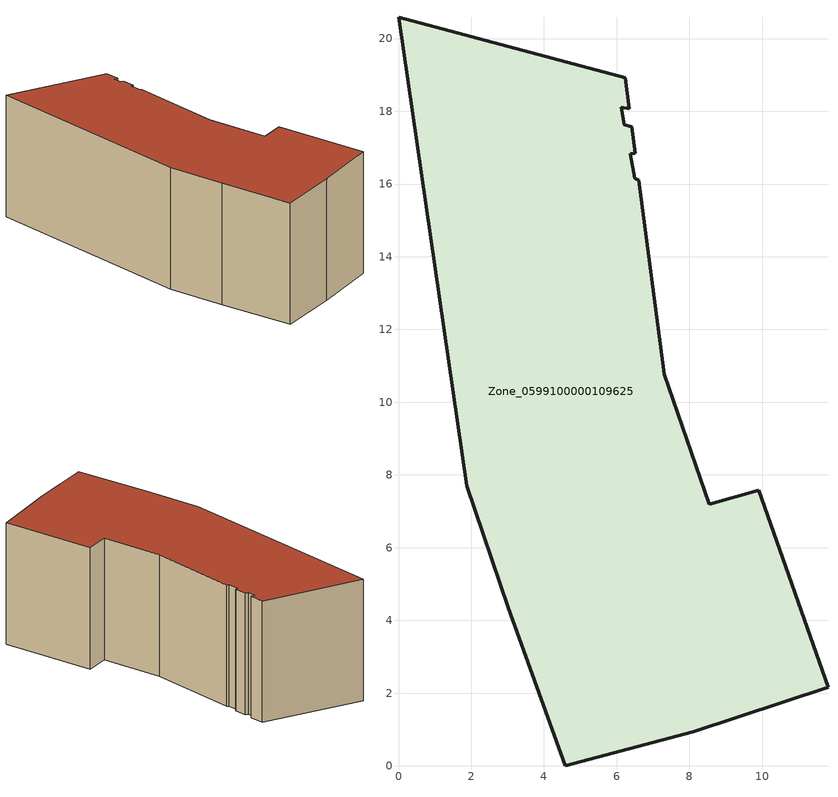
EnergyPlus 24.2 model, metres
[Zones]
Zone_0599100000109625
 floor ground (C_G): 6.37,16.83 6.5,16.16 6.6,16.11 7.31,10.77 8.55,7.2 9.9,7.58 11.81,2.16 8.1,0.94 4.59,0 3.01,4.34 1.88,7.71 0,20.59 6.23,18.92 6.34,18.07 6.12,18.11 6.21,17.63 6.41,17.57 6.5,16.85 z0
 wall outside (C_F): 11.81,2.16 9.9,7.58 8.55,7.2 7.31,10.77 6.6,16.11 6.5,16.16 6.37,16.83 6.5,16.85 6.41,17.57 6.21,17.63 6.12,18.11 6.34,18.07 6.23,18.92 0,20.59 1.88,7.71 3.01,4.34 4.59,0 8.1,0.94 11.81,2.16 z0:8.07
 roof outside (C_R): 6.6,16.11 6.5,16.16 6.37,16.83 6.5,16.85 6.41,17.57 6.21,17.63 6.12,18.11 6.34,18.07 6.23,18.92 0,20.59 1.88,7.71 3.01,4.34 4.59,0 8.1,0.94 11.81,2.16 9.9,7.58 8.55,7.2 7.31,10.77 z8.07
[BUILDING]
Pand.0599100000109625: North Axis=0; Terrain=City; Loads Convergence Tolerance Value=0.04; Temperature Convergence Tolerance Value=0.4; Solar Distribution=FullExterior; Maximum Number of Warmup Days=25; Minimum Number of Warmup Days=1
[Site:Location]
Rotterdam.The.Hague.AP_ZH_NLD Design_Conditions: Latitude=51.96; Longitude=4.45; Time Zone=1; Elevation=-4.5
[SITE:GROUNDTEMPERATURE:BUILDINGSURFACE]
18, 18, 18, 18, 18, 18, 18, 18, 18, 18, 18, 18
[MATERIAL] Thermal Absorptance=0.9; Solar Absorptance=0.7; Visible Absorptance=0.7
Name | Roughness | Thickness | Conductivity | Density | Specific Heat
G.TC.1946 | MediumSmooth | 0.15 | 1 | 540 | 1210
F.TC.1946 | Rough | 0.3 | 0.857143 | 1920 | 840
R.TC.1946 | MediumRough | 0.2 | 0.909091 | 1500 | 1000
[CONSTRUCTION]
C_G: G.TC.1946
C_F: F.TC.1946
C_R: R.TC.1946
[ZONE]
Zone_0599100000109625: Type=1; Multiplier=1; Ceiling Height=Autocalculate; Volume=Autocalculate; Floor Area=autocalculate; Part of Total Floor Area=Yes
[ZONEINFILTRATION:DESIGNFLOWRATE]
Infil_Zone_0599100000109625: Zone or ZoneList or Space or SpaceList=Zone_0599100000109625; Schedule=AlwaysOn; Design Flow Rate Calculation Method=Flow/Area; Flow Rate per Floor Area=0.003; Constant Term Coefficient=1; Temperature Term Coefficient=0; Velocity Term Coefficient=0; Velocity Squared Term Coefficient=0
[HVACTEMPLATE:ZONE:IDEALLOADSAIRSYSTEM]
Zone_0599100000109625: Maximum Heating Supply Air Temperature=50; Minimum Cooling Supply Air Temperature=13; Maximum Heating Supply Air Humidity Ratio=0.0156; Minimum Cooling Supply Air Humidity Ratio=0.0077; Heating Limit=NoLimit; Cooling Limit=NoLimit; Dehumidification Control Type=ConstantSensibleHeatRatio; Cooling Sensible Heat Ratio=0.7; Dehumidification Setpoint=60; Humidification Control Type=None; Humidification Setpoint=30; Outdoor Air Method=None; Outdoor Air Flow Rate per Person=0.00944; Outdoor Air Flow Rate per Zone Floor Area=0; Outdoor Air Flow Rate per Zone=0; Demand Controlled Ventilation Type=None; Outdoor Air Economizer Type=NoEconomizer; Heat Recovery Type=None; Sensible Heat Recovery Effectiveness=0.7; Latent Heat Recovery Effectiveness=0.65
[ZONECONTROL:THERMOSTAT]
ThermostatControl_Zone_0599100000109625: Zone or ZoneList=Zone_0599100000109625; Control Type Schedule=DualSetpointControlType; Control 1=Thermostat_Zone_0599100000109625; Temperature Difference Between Cutout And Setpoint=0
[THERMOSTATSETPOINT:DUALSETPOINT]
Thermostat_Zone_0599100000109625: Heating Setpoint Temperature Schedule=HeatingSetpoint_Zone_0599100000109625; Cooling Setpoint Temperature Schedule=CoolingSetpoint_Zone_0599100000109625
[SCHEDULE:COMPACT]
HeatingSetpoint_Zone_0599100000109625: Through: 12/31, For: AllDays, Until: 24:00, 21
CoolingSetpoint_Zone_0599100000109625: Through: 12/31, For: AllDays, Until: 24:00, 24
DualSetpointControlType: Through: 12/31, For: AllDays, Until: 24:00, 4
AlwaysOn: Through: 12/31, For: AllDays, Until: 24:00, 1
